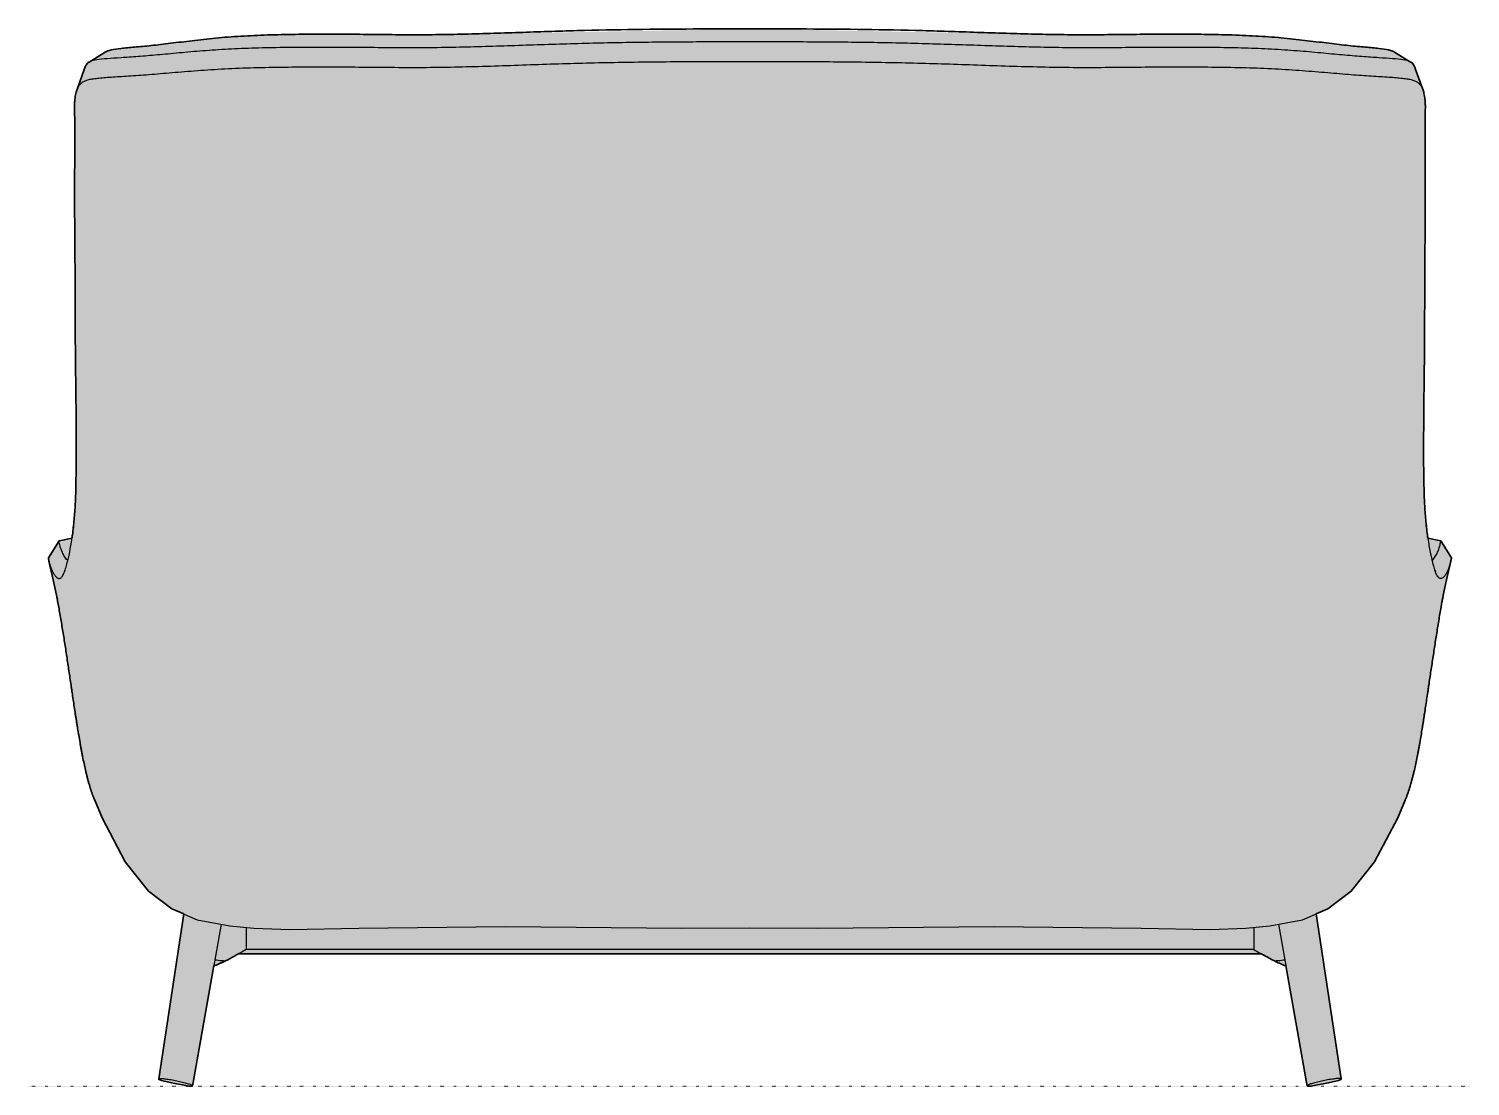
# Model space of a CAD drawing. Header units: millimetres. Extents: x 0 to 3531, y -1408 to 1130.
# Drawn here: x 0 to 1544, y -1408 to -276 of the extents above; entities that cross this region are included whole.
import ezdxf

# ---------------------------------------------------------------- set-up
doc = ezdxf.new("R2010")
doc.units = ezdxf.units.MM
doc.linetypes.add('Dots', pattern=[1, 0, -1])
doc.layers.add('Blocks', color=7, linetype='Continuous')
doc.layers.add('Blocks$Fill', color=7, linetype='Continuous', true_color=0xffffff)
for name, color, linetype, lineweight, true_color in [('Blocks$Inner', 7, 'Continuous', 25, 0x007f00), ('Blocks$Outline', 7, 'Continuous', 35, 0xff3f3f), ('Groud', 7, 'Dots', 25, 0x243775)]:
    doc.layers.add(name, color=color, linetype=linetype, lineweight=lineweight, true_color=true_color)

# ---------------------------------------------------------------- blocks, each defined once
blk = doc.blocks.new('Ro Back')
at = {"layer": 'Blocks$Fill', "extrusion": (0, 0, -1)}
blk.add_hatch(color=256, dxfattribs=at).paths.add_polyline_path([(1368.7, 0.4), (1368.7, 0.4), (1368.7, 0.4), (1368.7, 0.4), (1368.7, 0.4), (1368.7, 0.4), (1368.7, 0.4), (1368.7, 0.4), (1368.7, 0.4), (1368.7, 0.4), (1368.7, 0.4), (1368.7, 0.4), (1368.7, 0.4), (1368.7, 0.4), (1368.7, 0.4), (1368.7, 0.4), (1368.7, 0.4), (1368.7, 0.4), (1368.7, 0.3), (1368.7, 0.3), (1368.7, 0.3), (1368.7, 0.3), (1368.7, 0.3), (1368.7, 0.3), (1368.7, 0.3), (1368.7, 0.3), (1368.7, 0.3), (1368.7, 0.3), (1368.7, 0.3), (1368.7, 0.3), (1368.7, 0.3), (1368.7, 0.3), (1368.7, 0.3), (1368.7, 0.3), (1368.7, 0.3), (1368.8, 0.3), (1368.8, 0.3), (1368.8, 0.3), (1368.8, 0.3), (1368.8, 0.2), (1368.8, 0.2), (1368.8, 0.2), (1368.8, 0.2), (1368.8, 0.2), (1368.8, 0.2), (1368.9, 0.2), (1368.9, 0.2), (1368.9, 0.2), (1368.9, 0.2), (1369, 0.2), (1369, 0.2), (1369, 0.1), (1369.1, 0.1), (1369.1, 0.1), (1369.2, 0.1), (1369.3, 0.1), (1369.4, 0.1), (1369.5, 0.1), (1369.6, 0), (1369.8, 0), (1370, 0), (1370.3, 0), (1370.6, 0), (1370.9, 0), (1371.7, 0), (1372.5, 0.1), (1391.1, 3.5), (1395.6, 4.4), (1399.2, 5.3), (1400.7, 5.7), (1401.9, 6.1), (1402.5, 6.3), (1403, 6.4), (1403.4, 6.6), (1403.6, 6.7), (1403.8, 6.8), (1404, 6.9), (1404.2, 6.9), (1404.3, 7), (1404.4, 7.1), (1404.4, 7.1), (1404.5, 7.1), (1404.6, 7.2), (1404.6, 7.2), (1404.7, 7.2), (1404.7, 7.3), (1404.8, 7.3), (1404.8, 7.3), (1404.8, 7.4), (1404.8, 7.4), (1404.8, 7.4), (1404.8, 7.4), (1404.9, 7.4), (1404.9, 7.4), (1404.9, 7.4), (1404.9, 7.5), (1404.9, 7.5), (1404.9, 7.5), (1404.9, 7.5), (1404.9, 7.5), (1404.9, 7.5), (1405, 7.5), (1405, 7.6), (1405, 7.6), (1405, 7.6), (1405, 7.6), (1405, 7.6), (1405, 7.6), (1405, 7.6), (1405, 7.6), (1405, 7.6), (1405, 7.6), (1405, 7.6), (1405, 7.7), (1405, 7.7), (1405, 7.7), (1405, 7.7), (1405, 7.7), (1405, 7.7), (1405, 7.7), (1405, 7.7), (1405, 7.7), (1405, 7.7), (1405, 7.7), (1405, 7.7), (1405, 7.7), (1405, 7.7), (1405, 7.7), (1405, 7.7), (1405, 7.8), (1405, 7.8), (1405, 7.8), (1378.2, 184.5), (1390.8, 189.8), (1415.8, 209), (1440.8, 240.2), (1465.6, 287.4), (1473.5, 306.3), (1474.3, 308.1), (1475.5, 311.3), (1476.6, 314.5), (1477.7, 317.7), (1479.8, 324.4), (1482.1, 333.2), (1483.4, 338.5), (1486.5, 353), (1491.8, 383.2), (1512, 513.2), (1514.4, 526), (1522.5, 562.3), (1522.8, 563.8), (1522.9, 564.5), (1523, 565.1), (1523.1, 565.4), (1523.1, 565.6), (1523.1, 565.7), (1523.1, 565.8), (1523.1, 565.9), (1523.1, 565.9), (1523.1, 565.9), (1523.1, 566), (1523.1, 566), (1523.1, 566), (1523.1, 566), (1523.1, 566), (1523.1, 566), (1523.1, 566), (1523.1, 566), (1523.1, 566), (1523.1, 566), (1523.1, 566), (1523.1, 566), (1523.1, 566), (1523.1, 566), (1523.1, 566), (1523.1, 566), (1523.1, 566), (1523.1, 566), (1523.1, 566), (1523.1, 566), (1523.1, 566), (1523.1, 566), (1523.1, 566.1), (1523.1, 566.1), (1523.1, 566.1), (1523.1, 566.1), (1523.1, 566.1), (1523.1, 566.1), (1523.1, 566.1), (1523.1, 566.1), (1523.1, 566.1), (1523.1, 566.1), (1523.1, 566.1), (1523.1, 566.1), (1523.1, 566.1), (1523.1, 566.1), (1523.1, 566.1), (1523.1, 566.1), (1523.1, 566.1), (1523.1, 566.1), (1523.1, 566.1), (1511.7, 584), (1497.8, 587), (1496.4, 598.6), (1494.9, 615.4), (1494.4, 624), (1493.7, 641.1), (1494.9, 1030.8), (1495.2, 1050.4), (1495.1, 1052.9), (1495, 1055.1), (1494.8, 1057.1), (1494.6, 1058.9), (1494.3, 1060.6), (1494.1, 1062.1), (1493.8, 1063.5), (1493.4, 1064.7), (1493.1, 1065.9), (1493, 1066.5), (1492.8, 1067), (1492.6, 1067.5), (1492.4, 1068), (1492.2, 1068.4), (1492.1, 1068.9), (1484.5, 1090.1), (1484.2, 1090.8), (1483.9, 1091.5), (1483.8, 1091.9), (1483.7, 1092.2), (1483.5, 1092.5), (1483.3, 1092.9), (1483.2, 1093.2), (1483, 1093.5), (1482.8, 1093.8), (1482.7, 1094.1), (1482.5, 1094.3), (1482.3, 1094.6), (1482.2, 1094.8), (1482, 1095), (1481.8, 1095.2), (1481.6, 1095.4), (1481.5, 1095.6), (1481.3, 1095.8), (1481.1, 1096), (1480.8, 1096.2), (1480.6, 1096.3), (1480.4, 1096.5), (1480.2, 1096.7), (1480, 1096.8), (1479.7, 1097), (1479.5, 1097.1), (1462.3, 1107.7), (1461.9, 1107.9), (1461.6, 1108), (1461.3, 1108.2), (1460.9, 1108.4), (1460.6, 1108.6), (1460.2, 1108.7), (1459.8, 1108.9), (1459.4, 1109), (1459, 1109.2), (1458.6, 1109.3), (1458.2, 1109.5), (1457.7, 1109.6), (1456.8, 1109.9), (1455.8, 1110.1), (1454.7, 1110.3), (1453.5, 1110.6), (1451, 1111), (1448.3, 1111.3), (1344, 1122.7), (1316.9, 1124.8), (1288.3, 1126.1), (1228.3, 1126.9), (1104.3, 1126.5), (771.6, 1132.6), (438.9, 1126.5), (284.6, 1126.7), (254.9, 1126.1), (226.3, 1124.8), (199.2, 1122.7), (95, 1111.3), (92.2, 1111), (89.7, 1110.6), (88.5, 1110.3), (87.4, 1110.1), (86.4, 1109.9), (85.5, 1109.6), (85.1, 1109.5), (84.6, 1109.3), (84.2, 1109.2), (83.8, 1109), (83.4, 1108.9), (83, 1108.7), (82.6, 1108.6), (82.3, 1108.4), (81.9, 1108.2), (81.6, 1108), (81.3, 1107.9), (81, 1107.7), (63.8, 1097.1), (63.5, 1097), (63.3, 1096.8), (63, 1096.7), (62.8, 1096.5), (62.6, 1096.3), (62.4, 1096.2), (62.2, 1096), (62, 1095.8), (61.8, 1095.6), (61.6, 1095.4), (61.4, 1095.2), (61.2, 1095), (61.1, 1094.8), (60.9, 1094.6), (60.7, 1094.3), (60.6, 1094.1), (60.4, 1093.8), (60.2, 1093.5), (60, 1093.2), (59.9, 1092.9), (59.7, 1092.5), (59.6, 1092.2), (59.4, 1091.9), (59.3, 1091.5), (59, 1090.8), (58.8, 1090.1), (51.2, 1068.9), (51, 1068.4), (50.8, 1068), (50.6, 1067.5), (50.4, 1067), (50.3, 1066.5), (50.1, 1065.9), (49.8, 1064.7), (49.5, 1063.5), (49.2, 1062.1), (48.9, 1060.6), (48.6, 1058.9), (48.4, 1057.1), (48.2, 1055.1), (48.1, 1052.9), (48.1, 1050.4), (49.9, 666.6), (49.3, 632.5), (48.9, 624), (47.6, 606.9), (46.8, 598.6), (45.4, 587), (31.5, 584), (20.1, 566.1), (20.1, 566.1), (20.1, 566.1), (20.1, 566.1), (20.1, 566.1), (20.1, 566.1), (20.1, 566.1), (20.1, 566.1), (20.1, 566.1), (20.1, 566.1), (20.1, 566.1), (20.1, 566.1), (20.1, 566.1), (20.1, 566.1), (20.1, 566.1), (20.1, 566.1), (20.1, 566.1), (20.1, 566.1), (20.1, 566.1), (20.1, 566), (20.1, 566), (20.1, 566), (20.1, 566), (20.1, 566), (20.1, 566), (20.1, 566), (20.1, 566), (20.1, 566), (20.1, 566), (20.1, 566), (20.1, 566), (20.1, 566), (20.1, 566), (20.1, 566), (20.1, 566), (20.1, 566), (20.1, 566), (20.1, 566), (20.1, 566), (20.1, 566), (20.1, 566), (20.1, 565.9), (20.1, 565.9), (20.1, 565.9), (20.1, 565.8), (20.1, 565.7), (20.1, 565.6), (20.1, 565.4), (20.2, 565.1), (20.3, 564.5), (20.4, 563.8), (20.8, 562.3), (28.9, 526), (39.7, 460.3), (55, 362.4), (58.2, 345.7), (60.7, 335), (62.5, 327.8), (63.5, 324.4), (65.5, 317.7), (66.6, 314.5), (67.7, 311.3), (69.4, 307.1), (69.7, 306.3), (77.6, 287.4), (102.4, 240.2), (127.4, 209), (152.4, 189.8), (165.1, 184.5), (138.2, 7.8), (138.2, 7.8), (138.2, 7.8), (138.2, 7.7), (138.2, 7.7), (138.2, 7.7), (138.2, 7.7), (138.2, 7.7), (138.2, 7.7), (138.2, 7.7), (138.2, 7.7), (138.2, 7.7), (138.2, 7.7), (138.2, 7.7), (138.2, 7.7), (138.2, 7.7), (138.2, 7.7), (138.2, 7.7), (138.2, 7.7), (138.2, 7.6), (138.2, 7.6), (138.2, 7.6), (138.2, 7.6), (138.2, 7.6), (138.2, 7.6), (138.2, 7.6), (138.2, 7.6), (138.3, 7.6), (138.3, 7.6), (138.3, 7.6), (138.3, 7.5), (138.3, 7.5), (138.3, 7.5), (138.3, 7.5), (138.3, 7.5), (138.3, 7.5), (138.3, 7.5), (138.3, 7.4), (138.4, 7.4), (138.4, 7.4), (138.4, 7.4), (138.4, 7.4), (138.4, 7.4), (138.4, 7.4), (138.5, 7.3), (138.5, 7.3), (138.5, 7.3), (138.6, 7.2), (138.6, 7.2), (138.7, 7.2), (138.7, 7.1), (138.8, 7.1), (138.9, 7.1), (138.9, 7), (139.1, 6.9), (139.2, 6.9), (139.4, 6.8), (139.6, 6.7), (139.8, 6.6), (140.2, 6.4), (140.7, 6.3), (141.3, 6.1), (142.5, 5.7), (144, 5.3), (147.6, 4.4), (152.1, 3.5), (170.8, 0.1), (171.6, 0), (172.3, 0), (172.6, 0), (172.9, 0), (173.2, 0), (173.4, 0), (173.7, 0), (173.8, 0.1), (173.9, 0.1), (174, 0.1), (174, 0.1), (174.1, 0.1), (174.2, 0.1), (174.2, 0.1), (174.2, 0.2), (174.3, 0.2), (174.3, 0.2), (174.3, 0.2), (174.3, 0.2), (174.4, 0.2), (174.4, 0.2), (174.4, 0.2), (174.4, 0.2), (174.4, 0.2), (174.4, 0.2), (174.4, 0.2), (174.4, 0.3), (174.5, 0.3), (174.5, 0.3), (174.5, 0.3), (174.5, 0.3), (174.5, 0.3), (174.5, 0.3), (174.5, 0.3), (174.5, 0.3), (174.5, 0.3), (174.5, 0.3), (174.5, 0.3), (174.5, 0.3), (174.5, 0.3), (174.5, 0.3), (174.5, 0.3), (174.5, 0.3), (174.5, 0.3), (174.5, 0.3), (174.5, 0.3), (174.5, 0.3), (174.5, 0.4), (174.5, 0.4), (174.5, 0.4), (174.5, 0.4), (174.5, 0.4), (174.5, 0.4), (174.6, 0.4), (174.6, 0.4), (174.6, 0.4), (174.6, 0.4), (174.6, 0.4), (174.6, 0.4), (174.6, 0.4), (174.6, 0.4), (174.6, 0.4), (174.6, 0.4), (174.6, 0.4), (174.6, 0.4), (197.4, 129.3), (197.6, 129.3), (197.6, 129.3), (198.5, 129.1), (209.8, 134.1), (223.5, 141.6), (1319.7, 141.6), (1333.4, 134.1), (1333.4, 134.1), (1333.4, 134.1), (1333.4, 134.1), (1333.4, 134.1), (1333.4, 134.1), (1333.4, 134.1), (1333.4, 134.1), (1333.4, 134.1), (1333.4, 134.1), (1333.4, 134.1), (1333.4, 134.1), (1333.4, 134.1), (1333.4, 134.1), (1333.4, 134.1), (1333.4, 134.1), (1333.4, 134.1), (1333.4, 134.1), (1333.4, 134.1), (1333.4, 134.1), (1333.4, 134.1), (1333.4, 134.1), (1333.4, 134.1), (1333.4, 134.1), (1333.4, 134.1), (1333.4, 134.1), (1333.4, 134.1), (1333.4, 134.1), (1333.4, 134.1), (1333.4, 134.1), (1333.4, 134.1), (1333.4, 134.1), (1333.4, 134.1), (1333.4, 134.1), (1333.4, 134.1), (1333.4, 134.1), (1333.4, 134.1), (1333.4, 134.1), (1333.4, 134.1), (1333.4, 134.1), (1344.7, 129.1), (1344.9, 129.1), (1345.7, 129.3), (1345.8, 129.3)], flags=0)
at = {"layer": 'Blocks$Inner'}
for p, q in [((-1484.4, 1090.2), (-1492.9, 1066.5)), ((-58.8, 1090.2), (-50.3, 1066.5)), ((-1333.4, 134.1), (-1344.7, 129.1))]:
    blk.add_line(p, q, dxfattribs=at)
for points in [[(-1462.3, 1107.7), (-1479.5, 1097.1)], [(-81, 1107.7), (-63.8, 1097.1)], [(-1497.8, 587), (-1511.7, 584), (-1523.1, 566.1)], [(-45.4, 587), (-31.5, 584), (-20.1, 566.1)], [(-1522.5, 562.3), (-1517.9, 542.4), (-1514, 524.3), (-1513.5, 521.9), (-1513.5, 521.8)], [(-20.8, 562.3), (-25.3, 542.4), (-29.2, 524.3), (-29.7, 521.9), (-29.7, 521.8)], [(-1473.9, 307.1), (-1465.6, 287.4), (-1440.8, 240.2), (-1415.8, 209), (-1390.8, 189.8), (-1363.6, 178.3), (-1328.6, 171.6), (-1303.1, 169.4), (-1264.5, 167.7), (-1190.6, 169.1), (-1033.4, 171.1), (-844.4, 169.3), (-771.6, 169.7), (-698.8, 169.3), (-509.8, 171.1), (-352.6, 169.1), (-278.7, 167.7), (-240.2, 169.4), (-214.6, 171.6), (-179.6, 178.3), (-152.4, 189.8), (-127.4, 209), (-102.4, 240.2), (-77.6, 287.4), (-69.4, 307.1)], [(-1405, 7.8), (-1378.2, 184.5)], [(-1338, 173.4), (-1368.1, 3.9), (-1368.7, 0.4)], [(-205.3, 173.4), (-175.2, 3.9), (-174.6, 0.4)], [(-138.2, 7.8), (-165.1, 184.5)], [(-1319.7, 141.6), (-771.6, 141.7), (-223.5, 141.6)], [(-231.9, 146.3), (-771.6, 146.3), (-1311.4, 146.3)]]:
    blk.add_lwpolyline(points, dxfattribs=at)
for points, knots in [([(-1462.4, 1107.6), (-1460.8, 1108.7), (-1456.5, 1110.3), (-1447.7, 1111.5), (-1438.7, 1112.4), (-1431, 1113), (-1422.4, 1113.8), (-1413, 1114.7), (-1403, 1115.9), (-1388.7, 1117.6), (-1373.3, 1119.5), (-1356.9, 1121.4), (-1344.1, 1122.7), (-1330.7, 1123.9), (-1312.4, 1125.1), (-1288.5, 1126.2), (-1258.8, 1126.8), (-1228.3, 1127), (-1197.5, 1126.9), (-1166.5, 1126.6), (-1135.4, 1126.2), (-1104.3, 1126.4), (-1073.3, 1127.1), (-1042.2, 1128), (-1000.7, 1129.4), (-948.9, 1131.1), (-886.7, 1132.2), (-827.6, 1132.6), (-789.2, 1132.6), (-771.6, 1132.6)], [0.0625, 0.0625, 0.0625, 0.0625, 0.09375, 0.125, 0.140625, 0.15625, 0.171875, 0.1875, 0.203125, 0.21875, 0.25, 0.265625, 0.28125, 0.296875, 0.3125, 0.34375, 0.375, 0.40625, 0.4375, 0.46875, 0.5, 0.53125, 0.5625, 0.59375, 0.625, 0.6875, 0.75, 0.8125, 0.8656442, 0.8656442, 0.8656442, 0.8656442]), ([(-771.6, 1132.6), (-754, 1132.6), (-715.6, 1132.6), (-656.5, 1132.2), (-594.3, 1131.1), (-542.5, 1129.4), (-501.1, 1128), (-470, 1127.1), (-438.9, 1126.4), (-407.9, 1126.2), (-376.7, 1126.6), (-345.7, 1126.9), (-314.9, 1127), (-284.5, 1126.8), (-254.7, 1126.2), (-230.8, 1125.1), (-212.5, 1123.9), (-199.2, 1122.7), (-186.4, 1121.4), (-169.9, 1119.5), (-154.6, 1117.6), (-140.2, 1115.9), (-130.2, 1114.7), (-120.8, 1113.8), (-112.2, 1113), (-104.6, 1112.4), (-95.5, 1111.5), (-86.8, 1110.3), (-82.5, 1108.7), (-80.8, 1107.6)], [0.8656442, 0.8656442, 0.8656442, 0.8656442, 0.9187884, 0.9812884, 1.0437884, 1.1062884, 1.1375384, 1.1687884, 1.2000384, 1.2312884, 1.2625384, 1.2937884, 1.3250384, 1.3562884, 1.3875384, 1.4187884, 1.4344134, 1.4500384, 1.4656634, 1.4812884, 1.5125384, 1.5281634, 1.5437884, 1.5594134, 1.5750384, 1.5906634, 1.6062884, 1.6375384, 1.6687884, 1.6687884, 1.6687884, 1.6687884]), ([(-771.6, 1118.7), (-780.1, 1118.7), (-799.2, 1118.7), (-828.8, 1118.6), (-860.6, 1118.4), (-902.9, 1118), (-955.8, 1116.9), (-1008.7, 1115.1), (-1051, 1113.7), (-1082.7, 1112.8), (-1114.4, 1112.3), (-1146.2, 1112.2), (-1172.6, 1112.5), (-1193.7, 1112.7), (-1214.7, 1112.8), (-1240.8, 1112.8), (-1271.7, 1112.6), (-1301.8, 1112.1), (-1330.7, 1110.9), (-1358, 1109.1), (-1383.3, 1106.8), (-1406.6, 1104.6), (-1427.6, 1102.8), (-1445.8, 1101.6), (-1460.8, 1100.7), (-1471.9, 1099.7), (-1479, 1097.9), (-1482.3, 1095.1), (-1483.9, 1091.8), (-1484.5, 1090), (-1484.7, 1089.2)], [-0.0839654, -0.0839654, -0.0839654, -0.0839654, -0.0679309, -0.0479309, -0.0279309, -0.0079309, 0.0320691, 0.0720691, 0.0920691, 0.1120691, 0.1320691, 0.1520691, 0.1720691, 0.1820691, 0.1920691, 0.2120691, 0.2320691, 0.2520691, 0.2720691, 0.2920691, 0.3120691, 0.3320691, 0.3520691, 0.3720691, 0.3920691, 0.4120691, 0.4320691, 0.4520691, 0.4620691, 0.4696405, 0.4696405, 0.4696405, 0.4696405]), ([(-58.5, 1089.2), (-58.7, 1090), (-59.3, 1091.8), (-60.9, 1095.1), (-64.2, 1097.9), (-71.4, 1099.7), (-82.5, 1100.7), (-97.4, 1101.6), (-115.7, 1102.8), (-136.7, 1104.6), (-159.9, 1106.8), (-185.2, 1109.1), (-212.5, 1110.9), (-241.4, 1112.1), (-271.5, 1112.6), (-302.4, 1112.8), (-328.5, 1112.8), (-349.5, 1112.7), (-370.6, 1112.5), (-397.1, 1112.2), (-428.8, 1112.3), (-460.5, 1112.8), (-492.2, 1113.7), (-534.5, 1115.1), (-587.4, 1116.9), (-640.3, 1118), (-682.7, 1118.4), (-714.4, 1118.6), (-744.1, 1118.7), (-763.1, 1118.7), (-771.6, 1118.7)], [-0.6375714, -0.6375714, -0.6375714, -0.6375714, -0.63, -0.62, -0.6, -0.58, -0.56, -0.54, -0.52, -0.5, -0.48, -0.46, -0.44, -0.42, -0.4, -0.38, -0.36, -0.35, -0.34, -0.32, -0.3, -0.28, -0.26, -0.24, -0.2, -0.16, -0.14, -0.12, -0.1, -0.0839654, -0.0839654, -0.0839654, -0.0839654]), ([(-1502.4, 562.9), (-1501.4, 566.6), (-1499.6, 575.2), (-1497.3, 590.3), (-1495.8, 604.1), (-1494.9, 615.4), (-1494.3, 624), (-1493.9, 632.5), (-1493.7, 641.1), (-1493.6, 649.6), (-1493.5, 658.1), (-1493.4, 666.6), (-1493.3, 675.1), (-1493.3, 683.5), (-1493.3, 694.7), (-1493.4, 708.8), (-1493.5, 725.6), (-1493.7, 742.4), (-1493.9, 759.1), (-1494.1, 775.7), (-1494.3, 797.7), (-1494.5, 826), (-1494.5, 853.4), (-1494.6, 875.9), (-1494.7, 892.9), (-1494.8, 906.9), (-1494.9, 918.1), (-1495, 926.6), (-1495, 935.1), (-1495.1, 943.6), (-1495.1, 952.1), (-1495.1, 960.7), (-1495.1, 969.3), (-1495, 977.8), (-1495, 986.3), (-1494.9, 994.8), (-1494.9, 1003.2), (-1494.8, 1011.6), (-1494.8, 1018.3), (-1494.8, 1023.4), (-1494.8, 1027.2), (-1494.8, 1030.8), (-1494.9, 1035.7), (-1495.1, 1041.5), (-1495.2, 1047.9), (-1495.2, 1053.1), (-1494.8, 1057.2), (-1494.4, 1060.7), (-1493.8, 1063.5), (-1493.1, 1066), (-1492.4, 1068.1), (-1491.4, 1070.4), (-1490.1, 1072.2), (-1488.6, 1073.8), (-1487.5, 1075), (-1486.1, 1076), (-1484.1, 1077), (-1481, 1078.1), (-1476.4, 1079.1), (-1470.7, 1079.8), (-1464, 1080.5), (-1456.1, 1081), (-1444.3, 1081.8), (-1427.3, 1082.8), (-1403.7, 1084.7), (-1377.6, 1086.9), (-1349.3, 1089.1), (-1319, 1090.7), (-1287, 1091.6), (-1243, 1092), (-1197.8, 1091.9), (-1152.2, 1091.4), (-1117.9, 1091.3), (-1083.7, 1091.9), (-1049.5, 1092.8), (-1015.3, 1094), (-981, 1095.2), (-946.8, 1096.2), (-901.2, 1097.1), (-855.5, 1097.6), (-809.9, 1097.8), (-785.7, 1097.8), (-773, 1097.8), (-771.6, 1097.8)], [1, 1, 1, 1, 1.0108696, 1.0217391, 1.0326087, 1.0380435, 1.0434783, 1.048913, 1.0543478, 1.0597826, 1.0652174, 1.0706522, 1.076087, 1.0815217, 1.0869565, 1.0978261, 1.1086957, 1.1195652, 1.1304348, 1.1413043, 1.1521739, 1.173913, 1.1956522, 1.2065217, 1.2173913, 1.2282609, 1.2336957, 1.2391304, 1.2445652, 1.25, 1.2554348, 1.2608696, 1.2663043, 1.2717391, 1.2771739, 1.2826087, 1.2880435, 1.2934783, 1.298913, 1.3016304, 1.3043478, 1.3070652, 1.3097826, 1.3152174, 1.3206522, 1.326087, 1.3315217, 1.3369565, 1.3423913, 1.3478261, 1.3532609, 1.3586957, 1.3695652, 1.375, 1.3804348, 1.3858696, 1.3913043, 1.4021739, 1.4130435, 1.423913, 1.4347826, 1.4456522, 1.4565217, 1.4782609, 1.5, 1.5217391, 1.5434783, 1.5652174, 1.5869565, 1.6086957, 1.6521739, 1.673913, 1.6956522, 1.7173913, 1.7391304, 1.7608696, 1.7826087, 1.8043478, 1.826087, 1.8695652, 1.8913043, 1.9130435, 1.9155902, 1.9155902, 1.9155902, 1.9155902]), ([(-771.6, 1097.8), (-770.3, 1097.8), (-757.5, 1097.8), (-733.3, 1097.8), (-687.7, 1097.6), (-642, 1097.1), (-596.4, 1096.2), (-562.2, 1095.2), (-527.9, 1094), (-493.8, 1092.8), (-459.5, 1091.9), (-425.3, 1091.3), (-391, 1091.4), (-345.5, 1091.9), (-300.2, 1092), (-256.2, 1091.6), (-224.2, 1090.7), (-193.9, 1089.1), (-165.6, 1086.9), (-139.5, 1084.7), (-116, 1082.8), (-98.9, 1081.8), (-87.1, 1081), (-79.3, 1080.5), (-72.5, 1079.8), (-66.8, 1079.1), (-62.2, 1078.1), (-59.2, 1077), (-57.1, 1076), (-55.8, 1075), (-54.6, 1073.8), (-53.2, 1072.2), (-51.9, 1070.4), (-50.8, 1068.1), (-50.1, 1066), (-49.5, 1063.5), (-48.9, 1060.7), (-48.4, 1057.2), (-48.1, 1053.1), (-48, 1047.9), (-48.2, 1041.5), (-48.3, 1035.7), (-48.4, 1030.8), (-48.4, 1027.2), (-48.4, 1023.4), (-48.4, 1018.3), (-48.4, 1011.6), (-48.4, 1003.2), (-48.3, 994.8), (-48.2, 986.3), (-48.2, 977.8), (-48.1, 969.3), (-48.1, 960.7), (-48.1, 952.1), (-48.2, 943.6), (-48.2, 935.1), (-48.3, 926.6), (-48.3, 918.1), (-48.4, 906.9), (-48.5, 892.9), (-48.6, 875.9), (-48.7, 853.4), (-48.8, 826), (-48.9, 797.7), (-49.1, 775.7), (-49.3, 759.1), (-49.5, 742.4), (-49.7, 725.6), (-49.8, 708.8), (-49.9, 694.7), (-49.9, 683.5), (-49.9, 675.1), (-49.9, 666.6), (-49.8, 658.1), (-49.6, 649.6), (-49.5, 641.1), (-49.3, 632.5), (-48.9, 624), (-48.3, 615.4), (-47.4, 604.1), (-45.9, 590.3), (-43.7, 575.2), (-41.8, 566.6), (-40.8, 562.9)], [1.9155902, 1.9155902, 1.9155902, 1.9155902, 1.9181369, 1.939876, 1.9616152, 2.0050934, 2.0268326, 2.0485717, 2.0703108, 2.09205, 2.1137891, 2.1355282, 2.1572673, 2.1790065, 2.2224847, 2.2442239, 2.265963, 2.2877021, 2.3094413, 2.3311804, 2.3529195, 2.3746586, 2.3855282, 2.3963978, 2.4072673, 2.4181369, 2.4290065, 2.439876, 2.4453108, 2.4507456, 2.4561804, 2.4616152, 2.4724847, 2.4779195, 2.4833543, 2.4887891, 2.4942239, 2.4996586, 2.5050934, 2.5105282, 2.515963, 2.5213978, 2.5241152, 2.5268326, 2.52955, 2.5322673, 2.5377021, 2.5431369, 2.5485717, 2.5540065, 2.5594413, 2.564876, 2.5703108, 2.5757456, 2.5811804, 2.5866152, 2.59205, 2.5974847, 2.6029195, 2.6137891, 2.6246586, 2.6355282, 2.6572673, 2.6790065, 2.689876, 2.7007456, 2.7116152, 2.7224847, 2.7333543, 2.7442239, 2.7496586, 2.7550934, 2.7605282, 2.765963, 2.7713978, 2.7768326, 2.7822673, 2.7877021, 2.7931369, 2.7985717, 2.8094413, 2.8203108, 2.8311804, 2.8311804, 2.8311804, 2.8311804]), ([(-1502.4, 563.2), (-1502.5, 563.3), (-1503.8, 564.4), (-1505.9, 567.2), (-1508.3, 571.9), (-1510.1, 576.6), (-1511.3, 580.8), (-1511.8, 583.3), (-1511.7, 583.9), (-1511.7, 584)], [0.1722257, 0.1722257, 0.1722257, 0.1722257, 0.1818182, 0.2727273, 0.3636364, 0.4545455, 0.5454545, 0.6363636, 0.6818182, 0.6818182, 0.6818182, 0.6818182]), ([(-40.9, 563.2), (-40.7, 563.3), (-39.4, 564.4), (-37.3, 567.2), (-34.9, 571.9), (-33.1, 576.6), (-31.9, 580.8), (-31.5, 583.3), (-31.5, 583.9), (-31.5, 584)], [0.1722257, 0.1722257, 0.1722257, 0.1722257, 0.1818182, 0.2727273, 0.3636364, 0.4545455, 0.5454545, 0.6363636, 0.6818182, 0.6818182, 0.6818182, 0.6818182]), ([(-1523.1, 566.1), (-1523.1, 566.1), (-1523.1, 565.7), (-1523, 564.6), (-1522.6, 563.1), (-1522.2, 561.1), (-1521.6, 559), (-1520.9, 556.7), (-1520, 554.3), (-1519.2, 552.4), (-1518.5, 550.9), (-1517.9, 549.8), (-1517.3, 548.7), (-1516.7, 547.7), (-1516, 546.8), (-1515.3, 545.9), (-1514.5, 545.1), (-1513.7, 544.6), (-1512.9, 544.1), (-1512, 543.8), (-1511.1, 543.8), (-1510.4, 544.1), (-1510.1, 544.3)], [0.2727273, 0.2727273, 0.2727273, 0.2727273, 0.3181818, 0.3636364, 0.4090909, 0.4545455, 0.5, 0.5454545, 0.5909091, 0.6363636, 0.6590909, 0.6818182, 0.7045455, 0.7272727, 0.75, 0.7727273, 0.7954545, 0.8181818, 0.8409091, 0.8636364, 0.8863636, 0.9090909, 0.9090909, 0.9090909, 0.9090909]), ([(-20.1, 566.1), (-20.1, 566.1), (-20.1, 565.7), (-20.3, 564.6), (-20.6, 563.1), (-21.1, 561.1), (-21.6, 559), (-22.4, 556.7), (-23.2, 554.3), (-24, 552.4), (-24.7, 550.9), (-25.3, 549.8), (-25.9, 548.7), (-26.5, 547.7), (-27.2, 546.8), (-27.9, 545.9), (-28.7, 545.1), (-29.5, 544.6), (-30.3, 544.1), (-31.2, 543.8), (-32.2, 543.8), (-32.8, 544.1), (-33.1, 544.3)], [0.2727273, 0.2727273, 0.2727273, 0.2727273, 0.3181818, 0.3636364, 0.4090909, 0.4545455, 0.5, 0.5454545, 0.5909091, 0.6363636, 0.6590909, 0.6818182, 0.7045455, 0.7272727, 0.75, 0.7727273, 0.7954545, 0.8181818, 0.8409091, 0.8636364, 0.8863636, 0.9090909, 0.9090909, 0.9090909, 0.9090909]), ([(-1510.1, 544.3), (-1509.5, 544.6), (-1508.8, 545.4), (-1508.1, 546.4), (-1507.4, 547.5), (-1506.7, 548.9), (-1506, 550.8), (-1505.8, 551.4), (-1505.6, 552), (-1505.3, 552.7)], [0.9090909, 0.9090909, 0.9090909, 0.9090909, 0.9550519, 0.9550519, 0.9550519, 1.0005064, 1.0005064, 1.0005064, 1.014596, 1.014596, 1.014596, 1.014596]), ([(-33.1, 544.3), (-33.7, 544.6), (-34.4, 545.4), (-35.1, 546.4), (-35.8, 547.5), (-36.5, 548.9), (-37.2, 550.8), (-37.4, 551.4), (-37.7, 552), (-37.9, 552.7)], [0.9090909, 0.9090909, 0.9090909, 0.9090909, 0.9550519, 0.9550519, 0.9550519, 1.0005064, 1.0005064, 1.0005064, 1.014596, 1.014596, 1.014596, 1.014596]), ([(-1473, 305), (-1473.4, 306.1), (-1474.3, 308.1), (-1475.9, 312.3), (-1477.8, 317.7), (-1479.4, 323.2), (-1480.6, 327.2), (-1481.2, 329.6), (-1481.7, 331.4), (-1482.1, 333.2), (-1482.7, 335.6), (-1483.7, 339.7), (-1485, 345.7), (-1486.2, 351.7), (-1487.2, 356.7), (-1487.8, 359.8), (-1488.3, 362.4), (-1488.7, 364.9), (-1489.5, 369.4), (-1490.6, 375.7), (-1491.6, 381.9), (-1492.4, 387), (-1493, 390.9), (-1493.7, 394.8), (-1494.5, 400), (-1495.4, 406.3), (-1496.6, 414), (-1497.5, 420.4), (-1498.3, 425.6), (-1499.1, 430.8), (-1500, 437.1), (-1501.2, 444.8), (-1502.3, 452.5), (-1503.5, 460.3), (-1505, 470.5), (-1507, 483.2), (-1509.5, 498.5), (-1512, 513.4), (-1513.7, 522.6), (-1514.6, 527.1)], [0.7142857, 0.7142857, 0.7142857, 0.7142857, 0.71875, 0.7232143, 0.7321429, 0.7410714, 0.7455357, 0.7477679, 0.75, 0.7522321, 0.7544643, 0.7589286, 0.7678571, 0.7767857, 0.78125, 0.7857143, 0.7879464, 0.7901786, 0.7946429, 0.8035714, 0.8125, 0.8169643, 0.8214286, 0.8258929, 0.8303571, 0.8392857, 0.8482143, 0.8571429, 0.8616071, 0.8660714, 0.875, 0.8839286, 0.8928571, 0.9017857, 0.9107143, 0.9285714, 0.9464286, 0.9642857, 0.9821429, 0.9821429, 0.9821429, 0.9821429]), ([(-70.3, 305), (-69.8, 306.1), (-68.9, 308.1), (-67.3, 312.3), (-65.5, 317.7), (-63.8, 323.2), (-62.7, 327.2), (-62, 329.6), (-61.6, 331.4), (-61.1, 333.2), (-60.5, 335.6), (-59.5, 339.7), (-58.2, 345.7), (-57, 351.7), (-56, 356.7), (-55.4, 359.8), (-55, 362.4), (-54.5, 364.9), (-53.7, 369.4), (-52.6, 375.7), (-51.6, 381.9), (-50.8, 387), (-50.2, 390.9), (-49.6, 394.8), (-48.8, 400), (-47.8, 406.3), (-46.7, 414), (-45.7, 420.4), (-44.9, 425.6), (-44.2, 430.8), (-43.2, 437.1), (-42.1, 444.8), (-40.9, 452.5), (-39.7, 460.3), (-38.2, 470.5), (-36.2, 483.2), (-33.7, 498.5), (-31.2, 513.4), (-29.5, 522.6), (-28.7, 527.1)], [0.7142857, 0.7142857, 0.7142857, 0.7142857, 0.71875, 0.7232143, 0.7321429, 0.7410714, 0.7455357, 0.7477679, 0.75, 0.7522321, 0.7544643, 0.7589286, 0.7678571, 0.7767857, 0.78125, 0.7857143, 0.7879464, 0.7901786, 0.7946429, 0.8035714, 0.8125, 0.8169643, 0.8214286, 0.8258929, 0.8303571, 0.8392857, 0.8482143, 0.8571429, 0.8616071, 0.8660714, 0.875, 0.8839286, 0.8928571, 0.9017857, 0.9107143, 0.9285714, 0.9464286, 0.9642857, 0.9821429, 0.9821429, 0.9821429, 0.9821429]), ([(-1311.4, 146.3), (-1315.6, 143.9), (-1323.5, 139.6), (-1330.3, 135.8), (-1333.4, 134.1)], [0, 0, 0, 0, 0.5, 0.9975378, 0.9975378, 0.9975378, 0.9975378]), ([(-231.9, 146.3), (-227.6, 143.9), (-219.8, 139.6), (-213, 135.8), (-209.8, 134.1)], [0, 0, 0, 0, 0.5, 0.9975378, 0.9975378, 0.9975378, 0.9975378]), ([(-1344.7, 129.1), (-1344.8, 129.1), (-1345.1, 129.2), (-1345.4, 129.2), (-1345.6, 129.3), (-1345.7, 129.3), (-1345.7, 129.3), (-1345.7, 129.3), (-1345.7, 129.3), (-1345.8, 129.3), (-1345.8, 129.3)], [13.316908, 13.316908, 13.316908, 13.316908, 13.604164, 14.584169, 14.584169, 14.584169, 14.623703, 14.623703, 14.623703, 14.786868, 14.786868, 14.786868, 14.786868]), ([(-1344.7, 135.3), (-1344.7, 135.3), (-1342.6, 135.1), (-1337.8, 134.7), (-1334.5, 134.2), (-1333.4, 134.1)], [-34.731338, -34.731338, -34.731338, -34.731338, -34.594206, -25.916453, -20.564691, -20.564691, -20.564691, -20.564691]), ([(-209.8, 134.1), (-208.8, 134.2), (-205.4, 134.7), (-200.6, 135.1), (-198.5, 135.3), (-198.5, 135.3)], [0.997538, 0.997538, 0.997538, 0.997538, 6.349299, 15.027053, 15.164185, 15.164185, 15.164185, 15.164185]), ([(-198.5, 129.1), (-198.5, 129.1), (-198.2, 129.2), (-197.8, 129.2), (-197.6, 129.3), (-197.6, 129.3), (-197.6, 129.3), (-197.6, 129.3), (-197.5, 129.3), (-197.5, 129.3), (-197.4, 129.3)], [12.31937, 12.31937, 12.31937, 12.31937, 12.606626, 13.586631, 13.586631, 13.586631, 13.626166, 13.626166, 13.626166, 13.78933, 13.78933, 13.78933, 13.78933]), ([(-1372.5, 0.1), (-1392.5, 3.5), (-1403.3, 5.9), (-1404.8, 7.4), (-1404.9, 7.4), (-1404.9, 7.4), (-1404.9, 7.4), (-1405, 7.6), (-1405.1, 7.9), (-1404.4, 8.3), (-1402, 8.2), (-1399.1, 8), (-1397.6, 7.8)], [0.1155465, 0.1155465, 0.1155465, 0.1155465, 0.6592584, 0.6592584, 0.6592584, 0.6666667, 0.6666667, 0.6666667, 0.7222222, 0.7777778, 0.8888889, 1, 1, 1, 1]), ([(-1397.6, 7.8), (-1395.9, 7.6), (-1392, 7), (-1385.6, 5.9), (-1380.4, 4.6), (-1376.6, 3.7), (-1373.4, 2.7), (-1370.8, 1.9), (-1369.3, 1.1), (-1368.7, 0.7), (-1368.7, 0.5), (-1368.7, 0.4), (-1368.7, 0.4), (-1368.7, 0.4), (-1368.7, 0.4), (-1368.7, 0.4), (-1368.7, 0.4), (-1368.7, 0.3), (-1368.9, 0), (-1370.1, -0.1), (-1372.5, 0.1)], [1, 1, 1, 1, 1.1111111, 1.2222222, 1.3333333, 1.3888889, 1.4444444, 1.5555556, 1.6111111, 1.6666667, 1.7067636, 1.7067636, 1.7067636, 1.7111196, 1.7111196, 1.7111196, 1.718054, 1.718054, 1.718054, 1.9068406, 1.9068406, 1.9068406, 1.9068406]), ([(-145.7, 7.8), (-147.3, 7.6), (-151.2, 7), (-157.6, 5.9), (-162.8, 4.6), (-166.6, 3.7), (-169.9, 2.7), (-172.4, 1.9), (-173.9, 1.1), (-174.5, 0.7), (-174.6, 0.5), (-174.6, 0.4), (-174.6, 0.4), (-174.6, 0.4), (-174.6, 0.4), (-174.5, 0.4), (-174.5, 0.4), (-174.5, 0.3), (-174.3, 0), (-173.1, -0.1), (-170.8, 0.1)], [1, 1, 1, 1, 1.1111111, 1.2222222, 1.3333333, 1.3888889, 1.4444444, 1.5555556, 1.6111111, 1.6666667, 1.7067636, 1.7067636, 1.7067636, 1.7111196, 1.7111196, 1.7111196, 1.718054, 1.718054, 1.718054, 1.9068406, 1.9068406, 1.9068406, 1.9068406]), ([(-170.8, 0.1), (-150.7, 3.5), (-139.9, 5.9), (-138.4, 7.4), (-138.4, 7.4), (-138.4, 7.4), (-138.3, 7.4), (-138.2, 7.6), (-138.1, 7.9), (-138.8, 8.3), (-141.2, 8.2), (-144.1, 8), (-145.7, 7.8)], [0.1155465, 0.1155465, 0.1155465, 0.1155465, 0.6592584, 0.6592584, 0.6592584, 0.6666667, 0.6666667, 0.6666667, 0.7222222, 0.7777778, 0.8888889, 1, 1, 1, 1])]:
    blk.add_open_spline(points, degree=3, knots=knots, dxfattribs=at)
for points, degree in [([(-1506, 550.8), (-1505.4, 552.3), (-1504.3, 555.7), (-1503.1, 560.3), (-1502.4, 562.9)], 3), ([(-40.8, 562.9), (-40.2, 560.3), (-38.9, 555.7), (-37.8, 552.3), (-37.2, 550.8)], 3), ([(-1311.4, 170.3), (-1311.4, 146.3)], 1), ([(-231.9, 170.3), (-231.9, 146.3)], 1), ([(-209.8, 134.1), (-198.5, 129.1)], 1)]:
    blk.add_open_spline(points, degree=degree, dxfattribs=at)
at = {"layer": 'Blocks$Outline'}
for points in [[(-1479.5, 1097.1), (-1462.3, 1107.7)], [(-81, 1107.7), (-63.8, 1097.1)], [(-1492.1, 1068.9), (-1484.5, 1090.1)], [(-58.8, 1090.1), (-51.2, 1068.9)], [(-1511.7, 584), (-1497.8, 587)], [(-45.4, 587), (-31.5, 584)], [(-1523.1, 566.1), (-1511.7, 584)], [(-31.5, 584), (-20.1, 566.1)], [(-1514.4, 526), (-1517.9, 542.4), (-1522.5, 562.3)], [(-20.8, 562.3), (-25.3, 542.4), (-28.9, 526)], [(-1378.2, 184.5), (-1390.8, 189.8), (-1415.8, 209), (-1440.8, 240.2), (-1465.6, 287.4), (-1473.5, 306.3)], [(-69.7, 306.3), (-77.6, 287.4), (-102.4, 240.2), (-127.4, 209), (-152.4, 189.8), (-165.1, 184.5)], [(-1405, 7.8), (-1378.2, 184.5)], [(-165.1, 184.5), (-138.2, 7.8)], [(-223.5, 141.6), (-771.6, 141.7), (-1319.7, 141.6)], [(-1345.8, 129.3), (-1368.1, 3.9), (-1368.7, 0.4)], [(-174.6, 0.4), (-175.2, 3.9), (-197.4, 129.3)]]:
    blk.add_lwpolyline(points, dxfattribs=at)
for points, knots in [([(-1462.3, 1107.7), (-1460.6, 1108.7), (-1456.3, 1110.3), (-1447.7, 1111.5), (-1438.7, 1112.4), (-1431, 1113), (-1422.4, 1113.8), (-1413, 1114.7), (-1403, 1115.9), (-1388.7, 1117.6), (-1373.3, 1119.5), (-1356.9, 1121.4), (-1344.1, 1122.7), (-1330.7, 1123.9), (-1312.4, 1125.1), (-1288.5, 1126.2), (-1258.8, 1126.8), (-1228.3, 1127), (-1197.5, 1126.9), (-1166.5, 1126.6), (-1135.4, 1126.2), (-1104.3, 1126.4), (-1073.3, 1127.1), (-1042.2, 1128), (-1000.7, 1129.4), (-948.9, 1131.1), (-886.7, 1132.2), (-827.6, 1132.6), (-789.2, 1132.6), (-771.6, 1132.6), (-754, 1132.6), (-715.6, 1132.6), (-656.5, 1132.2), (-594.3, 1131.1), (-542.5, 1129.4), (-501.1, 1128), (-470, 1127.1), (-438.9, 1126.4), (-407.9, 1126.2), (-376.7, 1126.6), (-345.7, 1126.9), (-314.9, 1127), (-284.5, 1126.8), (-254.7, 1126.2), (-230.8, 1125.1), (-212.5, 1123.9), (-199.2, 1122.7), (-186.4, 1121.4), (-169.9, 1119.5), (-154.6, 1117.6), (-140.2, 1115.9), (-130.2, 1114.7), (-120.8, 1113.8), (-112.2, 1113), (-104.6, 1112.4), (-95.5, 1111.5), (-86.9, 1110.3), (-82.6, 1108.7), (-81, 1107.7)], [0.063492, 0.063492, 0.063492, 0.063492, 0.09375, 0.125, 0.140625, 0.15625, 0.171875, 0.1875, 0.203125, 0.21875, 0.25, 0.265625, 0.28125, 0.296875, 0.3125, 0.34375, 0.375, 0.40625, 0.4375, 0.46875, 0.5, 0.53125, 0.5625, 0.59375, 0.625, 0.6875, 0.75, 0.8125, 0.865644, 0.865644, 0.865644, 0.918788, 0.981288, 1.043788, 1.106288, 1.137538, 1.168788, 1.200038, 1.231288, 1.262538, 1.293788, 1.325038, 1.356288, 1.387538, 1.418788, 1.434413, 1.450038, 1.465663, 1.481288, 1.512538, 1.528163, 1.543788, 1.559413, 1.575038, 1.590663, 1.606288, 1.637538, 1.667796, 1.667796, 1.667796, 1.667796]), ([(-1484.5, 1090.1), (-1484.3, 1090.6), (-1483.8, 1092), (-1482.5, 1094.7), (-1480.8, 1096.3), (-1479.5, 1097.1)], [-0.4668012, -0.4668012, -0.4668012, -0.4668012, -0.46206913, -0.45206913, -0.43584699, -0.43584699, -0.43584699, -0.43584699]), ([(-63.8, 1097.1), (-62.4, 1096.3), (-60.8, 1094.7), (-59.5, 1092), (-58.9, 1090.6), (-58.8, 1090.1)], [0.60377787, 0.60377787, 0.60377787, 0.60377787, 0.62000001, 0.63000001, 0.63473207, 0.63473207, 0.63473207, 0.63473207]), ([(-1497.8, 587), (-1497.7, 588.2), (-1496.8, 594.6), (-1495.8, 604.1), (-1494.9, 615.4), (-1494.3, 624), (-1493.9, 632.5), (-1493.7, 641.1), (-1493.6, 649.6), (-1493.5, 658.1), (-1493.4, 666.6), (-1493.3, 675.1), (-1493.3, 683.5), (-1493.3, 694.7), (-1493.4, 708.8), (-1493.5, 725.6), (-1493.7, 742.4), (-1493.9, 759.1), (-1494.1, 775.7), (-1494.3, 797.7), (-1494.5, 826), (-1494.5, 853.4), (-1494.6, 875.9), (-1494.7, 892.9), (-1494.8, 906.9), (-1494.9, 918.1), (-1495, 926.6), (-1495, 935.1), (-1495.1, 943.6), (-1495.1, 952.1), (-1495.1, 960.7), (-1495.1, 969.3), (-1495, 977.8), (-1495, 986.3), (-1494.9, 994.8), (-1494.9, 1003.2), (-1494.8, 1011.6), (-1494.8, 1018.3), (-1494.8, 1023.4), (-1494.8, 1027.2), (-1494.8, 1030.8), (-1494.9, 1035.7), (-1495.1, 1041.5), (-1495.2, 1047.9), (-1495.2, 1053.1), (-1494.8, 1057.2), (-1494.4, 1060.7), (-1493.8, 1063.5), (-1493.1, 1066), (-1492.6, 1067.7), (-1492.2, 1068.6), (-1492.1, 1068.9)], [1.0192944, 1.0192944, 1.0192944, 1.0192944, 1.0217391, 1.0326087, 1.0380435, 1.0434783, 1.048913, 1.0543478, 1.0597826, 1.0652174, 1.0706522, 1.076087, 1.0815217, 1.0869565, 1.0978261, 1.1086957, 1.1195652, 1.1304348, 1.1413043, 1.1521739, 1.173913, 1.1956522, 1.2065217, 1.2173913, 1.2282609, 1.2336957, 1.2391304, 1.2445652, 1.25, 1.2554348, 1.2608696, 1.2663043, 1.2717391, 1.2771739, 1.2826087, 1.2880435, 1.2934783, 1.298913, 1.3016304, 1.3043478, 1.3070652, 1.3097826, 1.3152174, 1.3206522, 1.326087, 1.3315217, 1.3369565, 1.3423913, 1.3478261, 1.3532609, 1.3556949, 1.3556949, 1.3556949, 1.3556949]), ([(-51.2, 1068.9), (-51, 1068.6), (-50.7, 1067.7), (-50.1, 1066), (-49.5, 1063.5), (-48.9, 1060.7), (-48.4, 1057.2), (-48.1, 1053.1), (-48, 1047.9), (-48.2, 1041.5), (-48.3, 1035.7), (-48.4, 1030.8), (-48.4, 1027.2), (-48.4, 1023.4), (-48.4, 1018.3), (-48.4, 1011.6), (-48.4, 1003.2), (-48.3, 994.8), (-48.2, 986.3), (-48.2, 977.8), (-48.1, 969.3), (-48.1, 960.7), (-48.1, 952.1), (-48.2, 943.6), (-48.2, 935.1), (-48.3, 926.6), (-48.3, 918.1), (-48.4, 906.9), (-48.5, 892.9), (-48.6, 875.9), (-48.7, 853.4), (-48.8, 826), (-48.9, 797.7), (-49.1, 775.7), (-49.3, 759.1), (-49.5, 742.4), (-49.7, 725.6), (-49.8, 708.8), (-49.9, 694.7), (-49.9, 683.5), (-49.9, 675.1), (-49.9, 666.6), (-49.8, 658.1), (-49.6, 649.6), (-49.5, 641.1), (-49.3, 632.5), (-48.9, 624), (-48.3, 615.4), (-47.4, 604.1), (-46.4, 594.6), (-45.5, 588.2), (-45.4, 587)], [2.4754855, 2.4754855, 2.4754855, 2.4754855, 2.4779195, 2.4833543, 2.4887891, 2.4942239, 2.4996586, 2.5050934, 2.5105282, 2.515963, 2.5213978, 2.5241152, 2.5268326, 2.52955, 2.5322673, 2.5377021, 2.5431369, 2.5485717, 2.5540065, 2.5594413, 2.564876, 2.5703108, 2.5757456, 2.5811804, 2.5866152, 2.59205, 2.5974847, 2.6029195, 2.6137891, 2.6246586, 2.6355282, 2.6572673, 2.6790065, 2.689876, 2.7007456, 2.7116152, 2.7224847, 2.7333543, 2.7442239, 2.7496586, 2.7550934, 2.7605282, 2.765963, 2.7713978, 2.7768326, 2.7822673, 2.7877021, 2.7931369, 2.7985717, 2.8094413, 2.8118757, 2.8118757, 2.8118757, 2.8118757]), ([(-1522.5, 562.3), (-1522.5, 562.5), (-1522.7, 563.4), (-1523, 564.6), (-1523.1, 565.7), (-1523.1, 566), (-1523.1, 566.1)], [-0.4262768, -0.4262768, -0.4262768, -0.4262768, -0.4090909, -0.3636364, -0.3181818, -0.2753864, -0.2753864, -0.2753864, -0.2753864]), ([(-20.1, 566.1), (-20.1, 566), (-20.1, 565.7), (-20.3, 564.6), (-20.5, 563.4), (-20.7, 562.5), (-20.8, 562.3)], [0.2753864, 0.2753864, 0.2753864, 0.2753864, 0.3181818, 0.3636364, 0.4090909, 0.4262768, 0.4262768, 0.4262768, 0.4262768]), ([(-1473.5, 306.3), (-1473.6, 306.6), (-1473.7, 306.9), (-1474, 307.5), (-1474.6, 308.8), (-1475.9, 312.3), (-1477.8, 317.7), (-1479.4, 323.2), (-1480.6, 327.2), (-1481.2, 329.6), (-1481.7, 331.4), (-1482.1, 333.2), (-1482.7, 335.6), (-1483.7, 339.7), (-1485, 345.7), (-1486.2, 351.7), (-1487.2, 356.7), (-1487.8, 359.8), (-1488.3, 362.4), (-1488.7, 364.9), (-1489.5, 369.4), (-1490.6, 375.7), (-1491.6, 381.9), (-1492.4, 387), (-1493, 390.9), (-1493.7, 394.8), (-1494.5, 400), (-1495.4, 406.3), (-1496.6, 414), (-1497.5, 420.4), (-1498.3, 425.6), (-1499.1, 430.8), (-1500, 437.1), (-1501.2, 444.8), (-1502.3, 452.5), (-1503.5, 460.3), (-1505, 470.5), (-1507, 483.2), (-1509.5, 498.5), (-1512, 513), (-1513.6, 521.8), (-1514.4, 526)], [0.7161186, 0.7161186, 0.7161186, 0.7161186, 0.7173131, 0.7173136, 0.71875, 0.7232143, 0.7321429, 0.7410714, 0.7455357, 0.7477679, 0.75, 0.7522321, 0.7544643, 0.7589286, 0.7678571, 0.7767857, 0.78125, 0.7857143, 0.7879464, 0.7901786, 0.7946429, 0.8035714, 0.8125, 0.8169643, 0.8214286, 0.8258929, 0.8303571, 0.8392857, 0.8482143, 0.8571429, 0.8616071, 0.8660714, 0.875, 0.8839286, 0.8928571, 0.9017857, 0.9107143, 0.9285714, 0.9464286, 0.9642857, 0.9807402, 0.9807402, 0.9807402, 0.9807402]), ([(-28.9, 526), (-29.6, 521.8), (-31.3, 513), (-33.7, 498.5), (-36.2, 483.2), (-38.2, 470.5), (-39.7, 460.3), (-40.9, 452.5), (-42.1, 444.8), (-43.2, 437.1), (-44.2, 430.8), (-44.9, 425.6), (-45.7, 420.4), (-46.7, 414), (-47.8, 406.3), (-48.8, 400), (-49.6, 394.8), (-50.2, 390.9), (-50.8, 387), (-51.6, 381.9), (-52.6, 375.7), (-53.7, 369.4), (-54.5, 364.9), (-55, 362.4), (-55.4, 359.8), (-56, 356.7), (-57, 351.7), (-58.2, 345.7), (-59.5, 339.7), (-60.5, 335.6), (-61.1, 333.2), (-61.6, 331.4), (-62, 329.6), (-62.7, 327.2), (-63.8, 323.2), (-65.5, 317.7), (-67.3, 312.3), (-68.7, 308.8), (-69.2, 307.5), (-69.5, 306.9), (-69.6, 306.6), (-69.7, 306.3)], [-0.9807402, -0.9807402, -0.9807402, -0.9807402, -0.9642857, -0.9464286, -0.9285714, -0.9107143, -0.9017857, -0.8928571, -0.8839286, -0.875, -0.8660714, -0.8616071, -0.8571429, -0.8482143, -0.8392857, -0.8303571, -0.8258929, -0.8214286, -0.8169643, -0.8125, -0.8035714, -0.7946429, -0.7901786, -0.7879464, -0.7857143, -0.78125, -0.7767857, -0.7678571, -0.7589286, -0.7544643, -0.7522321, -0.75, -0.7477679, -0.7455357, -0.7410714, -0.7321429, -0.7232143, -0.71875, -0.7173136, -0.7173131, -0.7161186, -0.7161186, -0.7161186, -0.7161186]), ([(-1319.7, 141.6), (-1319.7, 141.6), (-1320.9, 141), (-1325.8, 138.3), (-1330.2, 135.8), (-1333.4, 134.1), (-1333.4, 134.1)], [0.3460933, 0.3460933, 0.3460933, 0.3460933, 0.346124, 0.5, 0.9974555, 0.9974653, 0.9974653, 0.9974653, 0.9974653]), ([(-209.8, 134.1), (-213, 135.8), (-217.4, 138.3), (-222.3, 141), (-223.5, 141.6), (-223.5, 141.6)], [-0.9975378, -0.9975378, -0.9975378, -0.9975378, -0.5, -0.346124, -0.3460933, -0.3460933, -0.3460933, -0.3460933]), ([(-1333.4, 134.1), (-1337.2, 132.4), (-1340.9, 130.8), (-1344.7, 129.1), (-1344.8, 129.1), (-1345.1, 129.2), (-1345.4, 129.2), (-1345.6, 129.3), (-1345.7, 129.3), (-1345.7, 129.3), (-1345.7, 129.3), (-1345.7, 129.3), (-1345.8, 129.3), (-1345.8, 129.3)], [0, 0, 0, 0, 12.31937, 12.31937, 12.31937, 12.606626, 13.586631, 13.586631, 13.586631, 13.626166, 13.626166, 13.626166, 13.78933, 13.78933, 13.78933, 13.78933]), ([(-197.4, 129.3), (-197.5, 129.3), (-197.5, 129.3), (-197.6, 129.3), (-197.6, 129.3), (-197.6, 129.3), (-197.6, 129.3), (-197.8, 129.2), (-198.2, 129.2), (-198.5, 129.1), (-198.5, 129.1), (-202.3, 130.8), (-206.1, 132.4), (-209.8, 134.1)], [-13.78933, -13.78933, -13.78933, -13.78933, -13.626166, -13.626166, -13.626166, -13.586631, -13.586631, -13.586631, -12.606626, -12.31937, -12.31937, -12.31937, 0, 0, 0, 0]), ([(-1372.5, 0.1), (-1392.5, 3.5), (-1403.3, 5.9), (-1404.8, 7.4), (-1404.9, 7.4), (-1404.9, 7.4), (-1404.9, 7.4), (-1405, 7.6), (-1405, 7.7), (-1405, 7.8), (-1405, 7.8)], [0.1155465, 0.1155465, 0.1155465, 0.1155465, 0.6592595, 0.6592595, 0.6592595, 0.6666678, 0.6666678, 0.6666678, 0.7084208, 0.7101449, 0.7101449, 0.7101449, 0.7101449]), ([(-1368.7, 0.4), (-1368.7, 0.4), (-1368.7, 0.4), (-1368.7, 0.4), (-1368.7, 0.4), (-1368.7, 0.4), (-1368.7, 0.4), (-1368.7, 0.4), (-1368.7, 0.4), (-1368.7, 0.3), (-1368.9, 0), (-1370.1, -0.1), (-1372.5, 0.1)], [1.7026148, 1.7026148, 1.7026148, 1.7026148, 1.7067636, 1.7067636, 1.7067636, 1.7111196, 1.7111196, 1.7111196, 1.718054, 1.718054, 1.718054, 1.9068406, 1.9068406, 1.9068406, 1.9068406]), ([(-170.8, 0.1), (-173.1, -0.1), (-174.3, 0), (-174.5, 0.3), (-174.5, 0.4), (-174.5, 0.4), (-174.6, 0.4), (-174.6, 0.4), (-174.6, 0.4), (-174.6, 0.4), (-174.6, 0.4), (-174.6, 0.4), (-174.6, 0.4)], [-1.9068406, -1.9068406, -1.9068406, -1.9068406, -1.718054, -1.718054, -1.718054, -1.7111196, -1.7111196, -1.7111196, -1.7067636, -1.7067636, -1.7067636, -1.7026148, -1.7026148, -1.7026148, -1.7026148]), ([(-138.2, 7.8), (-138.2, 7.8), (-138.2, 7.7), (-138.2, 7.6), (-138.3, 7.4), (-138.4, 7.4), (-138.4, 7.4), (-138.4, 7.4), (-139.9, 5.9), (-150.7, 3.5), (-170.8, 0.1)], [-0.7100778, -0.7100778, -0.7100778, -0.7100778, -0.708344, -0.6666677, -0.6666677, -0.6666677, -0.6592594, -0.6592594, -0.6592594, -0.1155465, -0.1155465, -0.1155465, -0.1155465])]:
    blk.add_open_spline(points, degree=3, knots=knots, dxfattribs=at)
blk.add_open_spline([(-1333.4, 134.1), (-1333.4, 134.1), (-1333.4, 134.1), (-1333.4, 134.1)], degree=3, dxfattribs=at)

msp = doc.modelspace()

# ---------------------------------------------------------------- linework, layer by layer
at = {"layer": 'Groud'}
msp.add_lwpolyline([(0, -1408.2), (1544.1, -1408.2)], dxfattribs=at)

# ---------------------------------------------------------------- block references
at = {"layer": 'Blocks'}
msp.add_blockref('Ro Back', (1544.1, -1408.2), dxfattribs=at)

doc.saveas('drawing.dxf')
